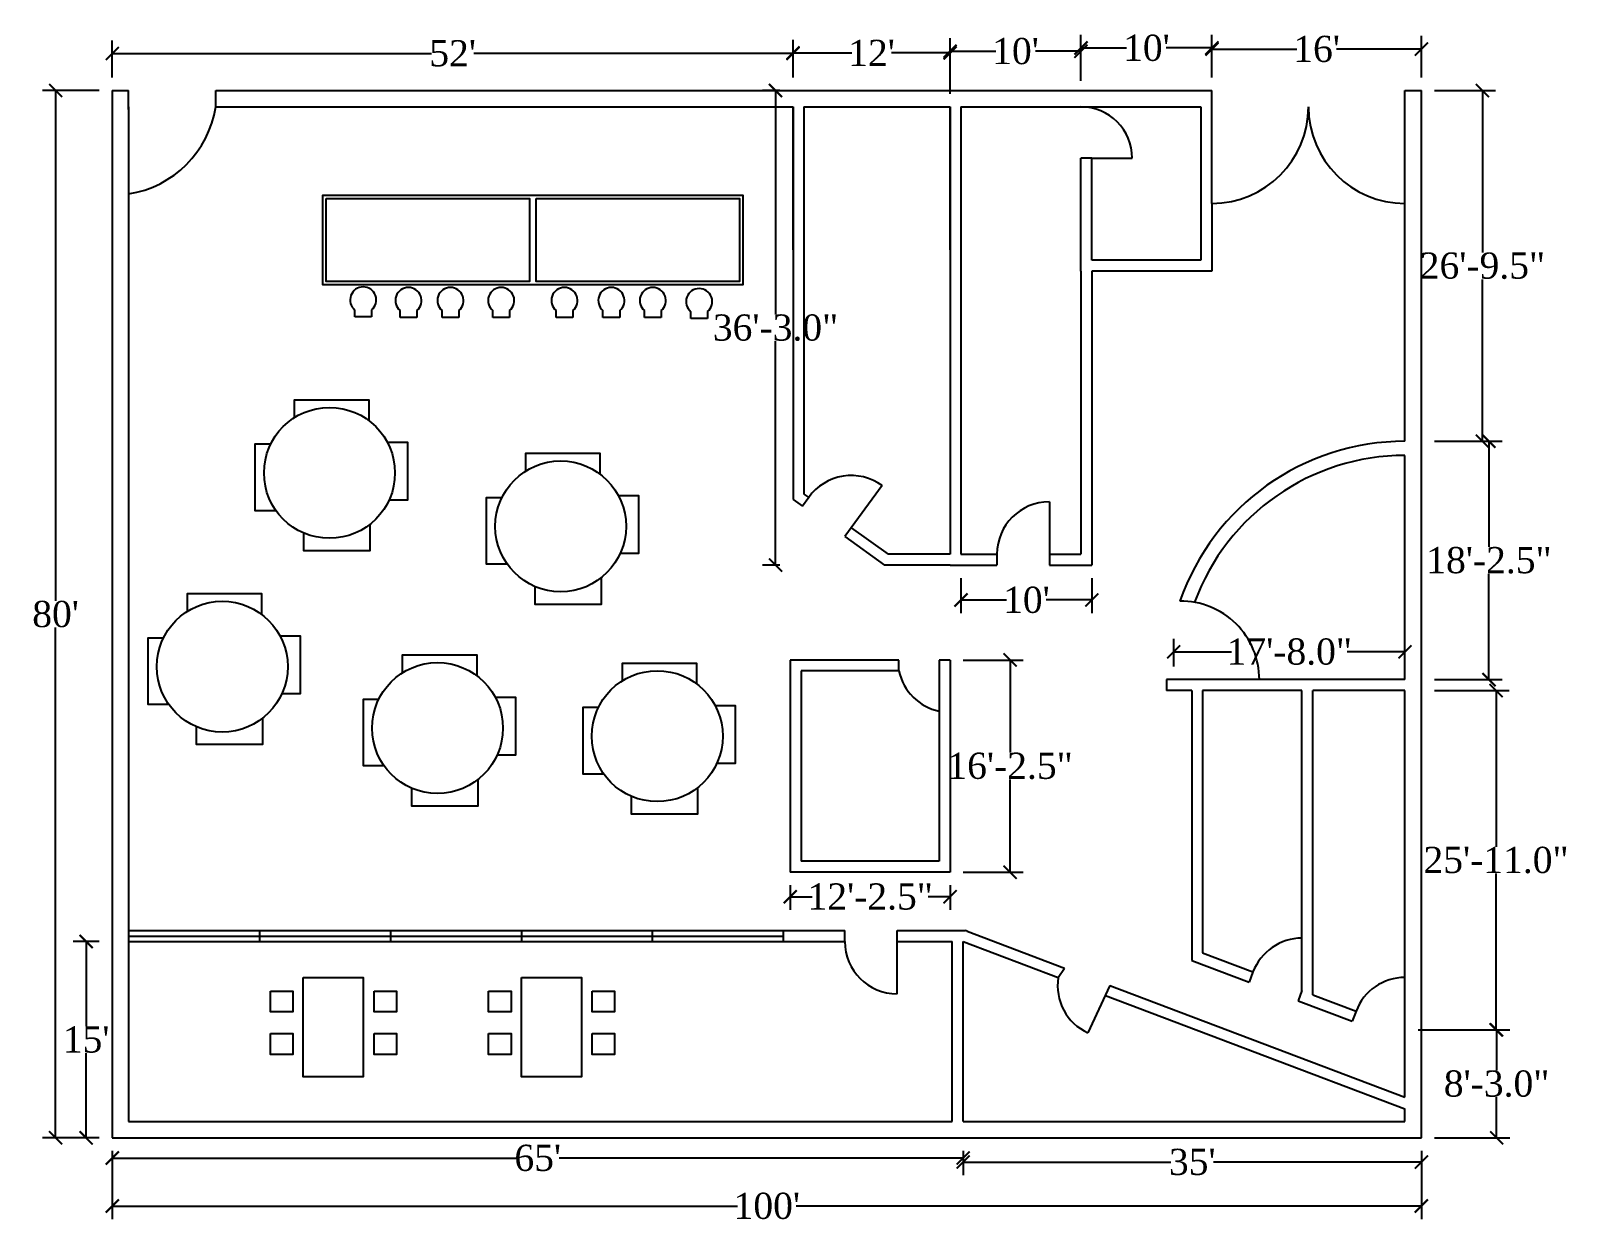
# Model space of a CAD drawing. Header units: inches. Extents: x 79916 to 81327, y -24049 to -22956.
import ezdxf

# ---------------------------------------------------------------- set-up
doc = ezdxf.new("R2010")
doc.units = ezdxf.units.IN
doc.header["$MEASUREMENT"] = 0
doc.styles.get("Standard").update_dxf_attribs({"font": 'times.ttf', "height": 24})
doc.dimstyles.get("Standard").update_dxf_attribs({"dimtxt": 24, "dimasz": 12, "dimexe": 12, "dimexo": 12, "dimgap": 0.09, "dimtad": 0, "dimtih": 1, "dimtoh": 1, "dimdec": 1, "dimzin": 0, "dimdsep": 46, "dimlunit": 3, "dimtxsty": 'Standard', "dimblk": 'ARCHTICK', "dimcen": 0.09, "dimadec": 0, "dimazin": 0, "dimtfac": 1, "dimtdec": 1, "dimtofl": 0, "dimtmove": 0, "dimatfit": 3, "dimldrblk": 'ARCHTICK', "dimfxl": 1, "dimtolj": 1, "dimtzin": 0, "dimarcsym": 0})

# ---------------------------------------------------------------- blocks, each defined once
blk = doc.blocks.new('Slidingdoor')
for p, q in [((80069, -24182), (80189, -24182)), ((80069, -24182), (80069, -24192)), ((80189, -24182), (80189, -24192)), ((80069, -24192), (80189, -24192))]:
    blk.add_line(p, q)
blk = doc.blocks.new('TableChair')
for points in [[(80061.5, -23447.2), (80061.5, -23431), (80129.5, -23431), (80129.5, -23450)], [(80044.6, -23532.8), (80044.6, -23532.8), (80025.5, -23532.8), (80025.5, -23471.5), (80039.7, -23471.5)], [(80146.5, -23469.8), (80165, -23469.8), (80165, -23523), (80148, -23523)], [(80130.5, -23545.2), (80130.5, -23569.5), (80070, -23569.5), (80070, -23553.2)]]:
    blk.add_lwpolyline(points)
blk.add_circle((80093.5, -23498), 60)
blk = doc.blocks.new('chaironly')
for p, q in [((80213.3, -23218.5), (80213.3, -23212.2)), ((80228.7, -23212.2), (80228.7, -23218.5)), ((80228.7, -23218.5), (80213.3, -23218.5))]:
    blk.add_line(p, q)
blk.add_arc((80221, -23203), 12, 310.1009, 230.1944)
blk = doc.blocks.new('_ArchTick')
at = {"color": 0, "linetype": 'ByBlock', "const_width": 0.15}
blk.add_lwpolyline([(-0.5, -0.5), (0.5, 0.5)], dxfattribs=at)
blk = doc.blocks.new('*D40')
at = {"color": 0, "lineweight": -2}
for p, q in [((79979, -23011), (79927, -23011)), ((79939, -23011), (79939, -23478.7)), ((79939, -23971), (79939, -23503.3)), ((79979, -23971), (79927, -23971))]:
    blk.add_line(p, q, dxfattribs=at)
at = {"layer": 'Defpoints', "color": 0}
for p in [(79991, -23011), (79939, -23971), (79991, -23971)]:
    blk.add_point(p, dxfattribs=at)
at = {"color": 0, "lineweight": -2, "xscale": 12, "yscale": 12, "zscale": 12}
for p, rotation in [((79939, -23011), 90), ((79939, -23971), 270)]:
    blk.add_blockref('_ArchTick', p, dxfattribs=dict(at, rotation=rotation))
at = {"color": 0, "insert": (79939, -23491), "char_height": 24, "attachment_point": 5}
blk.add_mtext("\\A1;80'", dxfattribs=at)
blk = doc.blocks.new('*D41')
at = {"color": 0, "lineweight": -2}
for p, q in [((79991, -23983), (79991, -24045.5)), ((81191, -23983), (81191, -24045.5)), ((79991, -24033.5), (80564, -24033.5)), ((81191, -24033.5), (80618, -24033.5))]:
    blk.add_line(p, q, dxfattribs=at)
at = {"layer": 'Defpoints', "color": 0}
for p in [(79991, -23971), (81191, -23971), (81191, -24033.5)]:
    blk.add_point(p, dxfattribs=at)
at = {"color": 0, "lineweight": -2, "xscale": 12, "yscale": 12, "zscale": 12, "rotation": 180}
blk.add_blockref('_ArchTick', (79991, -24033.5), dxfattribs=at)
at = {"color": 0, "lineweight": -2, "xscale": 12, "yscale": 12, "zscale": 12}
blk.add_blockref('_ArchTick', (81191, -24033.5), dxfattribs=at)
at = {"color": 0, "insert": (80591, -24033.5), "char_height": 24, "attachment_point": 5}
blk.add_mtext("\\A1;100'", dxfattribs=at)
blk = doc.blocks.new('*D42')
at = {"color": 0, "lineweight": -2}
for p, q in [((79991, -22999), (79991, -22965)), ((80615, -22999), (80615, -22965)), ((79991, -22977), (80283.6, -22977)), ((80615, -22977), (80322.4, -22977))]:
    blk.add_line(p, q, dxfattribs=at)
at = {"layer": 'Defpoints', "color": 0}
for p in [(80615, -22977), (79991, -23011), (80615, -23011)]:
    blk.add_point(p, dxfattribs=at)
at = {"color": 0, "lineweight": -2, "xscale": 12, "yscale": 12, "zscale": 12, "rotation": 180}
blk.add_blockref('_ArchTick', (79991, -22977), dxfattribs=at)
at = {"color": 0, "lineweight": -2, "xscale": 12, "yscale": 12, "zscale": 12}
blk.add_blockref('_ArchTick', (80615, -22977), dxfattribs=at)
at = {"color": 0, "insert": (80303, -22977), "char_height": 24, "attachment_point": 5}
blk.add_mtext("\\A1;52'", dxfattribs=at)
blk = doc.blocks.new('*D43')
at = {"color": 0, "lineweight": -2}
for p, q in [((79991, -23983), (79991, -24001.5)), ((79991, -23989.5), (80361.5, -23989.5)), ((80771, -23989.5), (80400.5, -23989.5)), ((80771, -23983), (80771, -24001.5))]:
    blk.add_line(p, q, dxfattribs=at)
at = {"layer": 'Defpoints', "color": 0}
for p in [(79991, -23971), (80771, -23971), (80771, -23989.5)]:
    blk.add_point(p, dxfattribs=at)
at = {"color": 0, "lineweight": -2, "xscale": 12, "yscale": 12, "zscale": 12, "rotation": 180}
blk.add_blockref('_ArchTick', (79991, -23989.5), dxfattribs=at)
at = {"color": 0, "lineweight": -2, "xscale": 12, "yscale": 12, "zscale": 12}
blk.add_blockref('_ArchTick', (80771, -23989.5), dxfattribs=at)
at = {"color": 0, "insert": (80381, -23989.5), "char_height": 24, "attachment_point": 5}
blk.add_mtext("\\A1;65'", dxfattribs=at)
blk = doc.blocks.new('*D44')
at = {"color": 0, "lineweight": -2}
for p, q in [((80771, -23993.2), (80771, -24005.2)), ((80771, -23993.2), (80961.5, -23993.2)), ((81191, -23993.2), (81000.5, -23993.2))]:
    blk.add_line(p, q, dxfattribs=at)
at = {"layer": 'Defpoints', "color": 0}
for p in [(80771, -23981.2), (81191, -23993.2), (81191, -23993.2)]:
    blk.add_point(p, dxfattribs=at)
at = {"color": 0, "lineweight": -2, "xscale": 12, "yscale": 12, "zscale": 12, "rotation": 180}
blk.add_blockref('_ArchTick', (80771, -23993.2), dxfattribs=at)
at = {"color": 0, "lineweight": -2, "xscale": 12, "yscale": 12, "zscale": 12}
blk.add_blockref('_ArchTick', (81191, -23993.2), dxfattribs=at)
at = {"color": 0, "insert": (80981, -23993.2), "char_height": 24, "attachment_point": 5}
blk.add_mtext("\\A1;35'", dxfattribs=at)
blk = doc.blocks.new('*D45')
at = {"color": 0, "lineweight": -2}
for p, q in [((80615, -22999), (80615, -22964.5)), ((80759, -23014), (80759, -22964.5)), ((80615, -22976.5), (80668.8, -22976.5)), ((80759, -22976.5), (80705.2, -22976.5))]:
    blk.add_line(p, q, dxfattribs=at)
at = {"layer": 'Defpoints', "color": 0}
for p in [(80759, -22976.5), (80615, -23011), (80759, -23026)]:
    blk.add_point(p, dxfattribs=at)
at = {"color": 0, "lineweight": -2, "xscale": 12, "yscale": 12, "zscale": 12, "rotation": 180}
blk.add_blockref('_ArchTick', (80615, -22976.5), dxfattribs=at)
at = {"color": 0, "lineweight": -2, "xscale": 12, "yscale": 12, "zscale": 12}
blk.add_blockref('_ArchTick', (80759, -22976.5), dxfattribs=at)
at = {"color": 0, "insert": (80687, -22976.5), "char_height": 24, "attachment_point": 5}
blk.add_mtext("\\A1;12'", dxfattribs=at)
blk = doc.blocks.new('*D46')
at = {"color": 0, "lineweight": -2}
for p, q in [((80759, -23002), (80759, -22963)), ((80879, -23002), (80879, -22963)), ((80759, -22975), (80800.8, -22975)), ((80879, -22975), (80837.2, -22975))]:
    blk.add_line(p, q, dxfattribs=at)
at = {"layer": 'Defpoints', "color": 0}
for p in [(80879, -22975), (80759, -23014), (80879, -23014)]:
    blk.add_point(p, dxfattribs=at)
at = {"color": 0, "lineweight": -2, "xscale": 12, "yscale": 12, "zscale": 12, "rotation": 180}
blk.add_blockref('_ArchTick', (80759, -22975), dxfattribs=at)
at = {"color": 0, "lineweight": -2, "xscale": 12, "yscale": 12, "zscale": 12}
blk.add_blockref('_ArchTick', (80879, -22975), dxfattribs=at)
at = {"color": 0, "insert": (80819, -22975), "char_height": 24, "attachment_point": 5}
blk.add_mtext("\\A1;10'", dxfattribs=at)
blk = doc.blocks.new('*D47')
at = {"color": 0, "lineweight": -2}
for p, q in [((80879, -23002), (80879, -22960)), ((80999, -22999), (80999, -22960)), ((80879, -22972), (80920.8, -22972)), ((80999, -22972), (80957.2, -22972))]:
    blk.add_line(p, q, dxfattribs=at)
at = {"layer": 'Defpoints', "color": 0}
for p in [(80999, -22972), (80879, -23014), (80999, -23011)]:
    blk.add_point(p, dxfattribs=at)
at = {"color": 0, "lineweight": -2, "xscale": 12, "yscale": 12, "zscale": 12, "rotation": 180}
blk.add_blockref('_ArchTick', (80879, -22972), dxfattribs=at)
at = {"color": 0, "lineweight": -2, "xscale": 12, "yscale": 12, "zscale": 12}
blk.add_blockref('_ArchTick', (80999, -22972), dxfattribs=at)
at = {"color": 0, "insert": (80939, -22972), "char_height": 24, "attachment_point": 5}
blk.add_mtext("\\A1;10'", dxfattribs=at)
blk = doc.blocks.new('*D48')
at = {"color": 0, "lineweight": -2}
for p, q in [((80999, -22999), (80999, -22961)), ((80999, -22973), (81076.8, -22973)), ((81191, -22973), (81113.2, -22973)), ((81191, -22999), (81191, -22961))]:
    blk.add_line(p, q, dxfattribs=at)
at = {"layer": 'Defpoints', "color": 0}
for p in [(81191, -22973), (80999, -23011), (81191, -23011)]:
    blk.add_point(p, dxfattribs=at)
at = {"color": 0, "lineweight": -2, "xscale": 12, "yscale": 12, "zscale": 12, "rotation": 180}
blk.add_blockref('_ArchTick', (80999, -22973), dxfattribs=at)
at = {"color": 0, "lineweight": -2, "xscale": 12, "yscale": 12, "zscale": 12}
blk.add_blockref('_ArchTick', (81191, -22973), dxfattribs=at)
at = {"color": 0, "insert": (81095, -22973), "char_height": 24, "attachment_point": 5}
blk.add_mtext("\\A1;16'", dxfattribs=at)
blk = doc.blocks.new('*D49')
at = {"color": 0, "lineweight": -2}
for p, q in [((80603, -23011), (80587, -23011)), ((80599, -23011), (80599, -23216.2)), ((80599, -23446), (80599, -23240.8)), ((80603, -23446), (80587, -23446))]:
    blk.add_line(p, q, dxfattribs=at)
at = {"layer": 'Defpoints', "color": 0}
for p in [(80615, -23011), (80599, -23446), (80615, -23446)]:
    blk.add_point(p, dxfattribs=at)
at = {"color": 0, "lineweight": -2, "xscale": 12, "yscale": 12, "zscale": 12}
for p, rotation in [((80599, -23011), 90), ((80599, -23446), 270)]:
    blk.add_blockref('_ArchTick', p, dxfattribs=dict(at, rotation=rotation))
at = {"color": 0, "insert": (80599, -23228.5), "char_height": 24, "attachment_point": 5}
blk.add_mtext('\\A1;36\'-3.0"', dxfattribs=at)
blk = doc.blocks.new('*D51')
at = {"color": 0, "lineweight": -2}
for p, q in [((80771, -23533), (80826, -23533)), ((80814, -23533), (80814, -23617.9)), ((80814, -23727.5), (80814, -23642.6)), ((80771, -23727.5), (80826, -23727.5))]:
    blk.add_line(p, q, dxfattribs=at)
at = {"layer": 'Defpoints', "color": 0}
for p in [(80759, -23533), (80759, -23727.5), (80814, -23727.5)]:
    blk.add_point(p, dxfattribs=at)
at = {"color": 0, "lineweight": -2, "xscale": 12, "yscale": 12, "zscale": 12}
for p, rotation in [((80814, -23533), 90), ((80814, -23727.5), 270)]:
    blk.add_blockref('_ArchTick', p, dxfattribs=dict(at, rotation=rotation))
at = {"color": 0, "insert": (80814, -23630.2), "char_height": 24, "attachment_point": 5}
blk.add_mtext('\\A1;16\'-2.5"', dxfattribs=at)
blk = doc.blocks.new('*D52')
at = {"color": 0, "lineweight": -2}
for p, q in [((80612.5, -23739.5), (80612.5, -23762)), ((80612.5, -23750), (80632.7, -23750)), ((80759, -23750), (80738.8, -23750)), ((80759, -23739.5), (80759, -23762))]:
    blk.add_line(p, q, dxfattribs=at)
at = {"layer": 'Defpoints', "color": 0}
for p in [(80612.5, -23727.5), (80759, -23727.5), (80612.5, -23750)]:
    blk.add_point(p, dxfattribs=at)
at = {"color": 0, "lineweight": -2, "xscale": 12, "yscale": 12, "zscale": 12, "rotation": 180}
blk.add_blockref('_ArchTick', (80612.5, -23750), dxfattribs=at)
at = {"color": 0, "lineweight": -2, "xscale": 12, "yscale": 12, "zscale": 12}
blk.add_blockref('_ArchTick', (80759, -23750), dxfattribs=at)
at = {"color": 0, "insert": (80685.8, -23750), "char_height": 24, "attachment_point": 5}
blk.add_mtext('\\A1;12\'-2.5"', dxfattribs=at)
blk = doc.blocks.new('*D53')
at = {"color": 0, "lineweight": -2}
for p, q in [((79979, -23791), (79955, -23791)), ((79967, -23791), (79967, -23868.7)), ((79967, -23971), (79967, -23893.3)), ((79979, -23971), (79955, -23971))]:
    blk.add_line(p, q, dxfattribs=at)
at = {"layer": 'Defpoints', "color": 0}
for p in [(79991, -23791), (79967, -23971), (79991, -23971)]:
    blk.add_point(p, dxfattribs=at)
at = {"color": 0, "lineweight": -2, "xscale": 12, "yscale": 12, "zscale": 12}
for p, rotation in [((79967, -23791), 90), ((79967, -23971), 270)]:
    blk.add_blockref('_ArchTick', p, dxfattribs=dict(at, rotation=rotation))
at = {"color": 0, "insert": (79967, -23881), "char_height": 24, "attachment_point": 5}
blk.add_mtext("\\A1;15'", dxfattribs=at)
blk = doc.blocks.new('*D54')
at = {"color": 0, "lineweight": -2}
for p, q in [((80964, -23539), (80964, -23513.5)), ((81176, -23539), (81176, -23513.5)), ((80964, -23525.5), (81017, -23525.5)), ((81176, -23525.5), (81123, -23525.5))]:
    blk.add_line(p, q, dxfattribs=at)
at = {"layer": 'Defpoints', "color": 0}
for p in [(81176, -23525.5), (80964, -23551), (81176, -23551)]:
    blk.add_point(p, dxfattribs=at)
at = {"color": 0, "lineweight": -2, "xscale": 12, "yscale": 12, "zscale": 12, "rotation": 180}
blk.add_blockref('_ArchTick', (80964, -23525.5), dxfattribs=at)
at = {"color": 0, "lineweight": -2, "xscale": 12, "yscale": 12, "zscale": 12}
blk.add_blockref('_ArchTick', (81176, -23525.5), dxfattribs=at)
at = {"color": 0, "insert": (81070, -23525.5), "char_height": 24, "attachment_point": 5}
blk.add_mtext('\\A1;17\'-8.0"', dxfattribs=at)
blk = doc.blocks.new('*D55')
at = {"color": 0, "lineweight": -2}
for p, q in [((81203, -23332.5), (81265, -23332.5)), ((81253, -23332.5), (81253, -23429.4)), ((81253, -23551), (81253, -23454.1)), ((81203, -23551), (81265, -23551))]:
    blk.add_line(p, q, dxfattribs=at)
at = {"layer": 'Defpoints', "color": 0}
for p in [(81191, -23332.5), (81253, -23332.5), (81191, -23551)]:
    blk.add_point(p, dxfattribs=at)
at = {"color": 0, "lineweight": -2, "xscale": 12, "yscale": 12, "zscale": 12}
for p, rotation in [((81253, -23332.5), 90), ((81253, -23551), 270)]:
    blk.add_blockref('_ArchTick', p, dxfattribs=dict(at, rotation=rotation))
at = {"color": 0, "insert": (81253, -23441.7), "char_height": 24, "attachment_point": 5}
blk.add_mtext('\\A1;18\'-2.5"', dxfattribs=at)
blk = doc.blocks.new('*D56')
at = {"color": 0, "lineweight": -2}
for p, q in [((81203, -23561), (81271.5, -23561)), ((81259.5, -23561), (81259.5, -23704.2)), ((81259.5, -23872), (81259.5, -23728.8)), ((81188, -23872), (81271.5, -23872))]:
    blk.add_line(p, q, dxfattribs=at)
at = {"layer": 'Defpoints', "color": 0}
for p in [(81191, -23561), (81176, -23872), (81259.5, -23872)]:
    blk.add_point(p, dxfattribs=at)
at = {"color": 0, "lineweight": -2, "xscale": 12, "yscale": 12, "zscale": 12}
for p, rotation in [((81259.5, -23561), 90), ((81259.5, -23872), 270)]:
    blk.add_blockref('_ArchTick', p, dxfattribs=dict(at, rotation=rotation))
at = {"color": 0, "insert": (81259.5, -23716.5), "char_height": 24, "attachment_point": 5}
blk.add_mtext('\\A1;25\'-11.0"', dxfattribs=at)
blk = doc.blocks.new('*D57')
at = {"color": 0, "lineweight": -2}
for p, q in [((81203, -23011), (81259, -23011)), ((81247, -23011), (81247, -23159.4)), ((81247, -23332.5), (81247, -23184.1)), ((81203, -23332.5), (81259, -23332.5))]:
    blk.add_line(p, q, dxfattribs=at)
at = {"layer": 'Defpoints', "color": 0}
for p in [(81191, -23011), (81191, -23332.5), (81247, -23332.5)]:
    blk.add_point(p, dxfattribs=at)
at = {"color": 0, "lineweight": -2, "xscale": 12, "yscale": 12, "zscale": 12}
for p, rotation in [((81247, -23011), 90), ((81247, -23332.5), 270)]:
    blk.add_blockref('_ArchTick', p, dxfattribs=dict(at, rotation=rotation))
at = {"color": 0, "insert": (81247, -23171.7), "char_height": 24, "attachment_point": 5}
blk.add_mtext('\\A1;26\'-9.5"', dxfattribs=at)
blk = doc.blocks.new('*D58')
at = {"color": 0, "lineweight": -2}
for p, q in [((81203, -23872), (81272, -23872)), ((81260, -23872), (81260, -23909.2)), ((81260, -23971), (81260, -23933.8)), ((81203, -23971), (81272, -23971))]:
    blk.add_line(p, q, dxfattribs=at)
at = {"layer": 'Defpoints', "color": 0}
for p in [(81191, -23872), (81191, -23971), (81260, -23971)]:
    blk.add_point(p, dxfattribs=at)
at = {"color": 0, "lineweight": -2, "xscale": 12, "yscale": 12, "zscale": 12}
for p, rotation in [((81260, -23872), 90), ((81260, -23971), 270)]:
    blk.add_blockref('_ArchTick', p, dxfattribs=dict(at, rotation=rotation))
at = {"color": 0, "insert": (81260, -23921.5), "char_height": 24, "attachment_point": 5}
blk.add_mtext('\\A1;8\'-3.0"', dxfattribs=at)
blk = doc.blocks.new('*D59')
at = {"color": 0, "lineweight": -2}
for p, q in [((80769, -23458), (80769, -23490)), ((80889, -23458), (80889, -23490)), ((80769, -23478), (80810.8, -23478)), ((80889, -23478), (80847.2, -23478))]:
    blk.add_line(p, q, dxfattribs=at)
at = {"layer": 'Defpoints', "color": 0}
for p in [(80769, -23446), (80889, -23446), (80769, -23478)]:
    blk.add_point(p, dxfattribs=at)
at = {"color": 0, "lineweight": -2, "xscale": 12, "yscale": 12, "zscale": 12, "rotation": 180}
blk.add_blockref('_ArchTick', (80769, -23478), dxfattribs=at)
at = {"color": 0, "lineweight": -2, "xscale": 12, "yscale": 12, "zscale": 12}
blk.add_blockref('_ArchTick', (80889, -23478), dxfattribs=at)
at = {"color": 0, "insert": (80829, -23478), "char_height": 24, "attachment_point": 5}
blk.add_mtext("\\A1;10'", dxfattribs=at)

msp = doc.modelspace()

# ---------------------------------------------------------------- linework, layer by layer
for p, q in [((79991, -23011), (80006, -23011)), ((79991, -23011), (79991, -23791)), ((80006, -23028.5), (80006, -23011)), ((80085.82, -23026), (80085.82, -23011)), ((80085.82, -23011), (80615, -23011)), ((80615, -23011), (80999, -23011)), ((80999, -23026), (80999, -23011)), ((81176, -23011), (81191, -23011)), ((81176, -23026), (81176, -23011)), ((81191, -23551), (81191, -23011)), ((80006, -23026), (80006, -23781)), ((80085.82, -23026), (80615, -23026)), ((80615, -23157), (80615, -23026)), ((80615, -23026), (80615, -23386)), ((80625, -23026), (80759, -23026)), ((80625, -23026), (80625, -23380.85)), ((80759, -23142.5), (80759, -23026)), ((80759, -23026), (80759, -23436)), ((80769, -23026), (80769, -23436)), ((80769, -23026), (80989, -23026)), ((80989, -23026), (80989, -23166.5)), ((80999, -23114.5), (80999, -23026)), ((81176, -23332.5), (81176, -23026)), ((80879, -23176.5), (80879, -23072.95)), ((80889, -23072.95), (80879, -23072.95)), ((80889, -23166.5), (80889, -23072.95)), ((80889, -23072.95), (80925.95, -23072.95)), ((80999, -23114.5), (80999, -23176.5)), ((80759, -23157), (80759, -23142.5)), ((80989, -23166.5), (80889, -23166.5)), ((80879, -23176.5), (80879, -23436)), ((80999, -23176.5), (80889, -23176.5)), ((80889, -23176.5), (80889, -23446)), ((81176, -23551), (81176, -23345.5)), ((80625, -23380.85), (80629.38, -23383.98)), ((80696.86, -23373.2), (80662.52, -23419.94)), ((80615, -23386), (80623.57, -23392.12)), ((80629.38, -23383.98), (80623.57, -23392.12)), ((80850, -23388), (80850, -23436)), ((80662.52, -23419.94), (80699, -23446)), ((80668.44, -23411.88), (80702.2, -23436)), ((80759, -23436), (80702.2, -23436)), ((80769, -23436), (80802, -23436)), ((80802, -23436), (80802, -23446)), ((80850, -23436), (80850, -23446)), ((80850, -23436), (80879, -23436)), ((80759, -23446), (80699, -23446)), ((80759, -23446), (80802, -23446)), ((80850, -23446), (80879, -23446)), ((80879, -23446), (80889, -23446)), ((80612.5, -23533), (80612.5, -23727.5)), ((80712.05, -23533), (80612.5, -23533)), ((80712.05, -23543), (80712.05, -23533)), ((80759, -23533), (80749, -23533)), ((80749, -23533), (80749, -23717.5)), ((80759, -23533), (80759, -23727.5)), ((80622.5, -23543), (80622.5, -23717.5)), ((80712.05, -23543), (80622.5, -23543)), ((80957.5, -23551), (80957.5, -23561)), ((80970.5, -23551), (80957.5, -23551)), ((81176, -23551), (80970.5, -23551)), ((81191, -23971), (81191, -23551)), ((80980.5, -23561), (80957.5, -23561)), ((80980.5, -23561), (80980.5, -23808.38)), ((80990.5, -23561), (80990.5, -23801.47)), ((81081.55, -23561), (80990.5, -23561)), ((81081.55, -23835.98), (81081.55, -23561)), ((81176, -23561), (81091.55, -23561)), ((81091.55, -23839.77), (81091.55, -23561)), ((81176, -23671), (81176, -23561)), ((81176, -23933.81), (81176, -23671)), ((80749, -23717.5), (80622.5, -23717.5)), ((80759, -23727.5), (80612.5, -23727.5)), ((79991, -23791), (79991, -23971)), ((80006, -23781), (80662.5, -23781)), ((80006, -23786), (80606, -23786)), ((80006, -23791), (80006, -23956)), ((80006, -23791), (80662.5, -23791)), ((80662.5, -23791), (80662.5, -23781)), ((80710.5, -23839), (80710.5, -23781)), ((80710.5, -23781), (80771, -23781)), ((80710.5, -23791), (80761, -23791)), ((80761, -23956), (80761, -23791)), ((80771, -23781), (80772.83, -23781)), ((80771, -23956), (80771, -23791)), ((80771, -23791), (80858.13, -23824.02)), ((80774.54, -23781.65), (80772.83, -23781)), ((80774.54, -23781.65), (80863.98, -23815.55)), ((80990.5, -23801.47), (81036.67, -23818.97)), ((80858.13, -23824.02), (80863.98, -23815.55)), ((80980.5, -23808.38), (81033.13, -23828.32)), ((81036.67, -23818.97), (81033.13, -23828.32)), ((80905.57, -23831.31), (80885.31, -23874.83)), ((80905.57, -23831.31), (81176, -23933.81)), ((80901.34, -23840.4), (81176, -23944.5)), ((81081.55, -23835.98), (81078.01, -23845.33)), ((81078.01, -23845.33), (81127.64, -23864.15)), ((81091.55, -23839.77), (81131.19, -23854.8)), ((81131.19, -23854.8), (81127.64, -23864.15)), ((81176, -23956), (81176, -23944.5)), ((80006, -23956), (80761, -23956)), ((80771, -23956), (81176, -23956)), ((79991, -23971), (80771, -23971)), ((80771, -23971), (81191, -23971))]:
    msp.add_line(p, q)
for points in [[(80376.5, -23189), (80184, -23189), (80184, -23107), (80376.5, -23107)], [(80376.5, -23107), (80569, -23107), (80569, -23189), (80376.5, -23189)]]:
    msp.add_lwpolyline(points)
for points in [[(80187, -23110), (80373.5, -23110), (80373.5, -23186), (80187, -23186)], [(80379.5, -23110), (80566, -23110), (80566, -23186), (80379.5, -23186)], [(80166, -23824), (80221, -23824), (80221, -23915), (80166, -23915)], [(80366, -23824), (80421, -23824), (80421, -23915), (80366, -23915)], [(80136, -23836.5), (80156.5, -23836.5), (80156.5, -23855.5), (80136, -23855.5)], [(80231, -23836.5), (80251.5, -23836.5), (80251.5, -23855.5), (80231, -23855.5)], [(80336, -23836.5), (80356.5, -23836.5), (80356.5, -23855.5), (80336, -23855.5)], [(80431, -23836.5), (80451.5, -23836.5), (80451.5, -23855.5), (80431, -23855.5)], [(80136, -23875.5), (80156.5, -23875.5), (80156.5, -23894.5), (80136, -23894.5)], [(80231, -23875.5), (80251.5, -23875.5), (80251.5, -23894.5), (80231, -23894.5)], [(80336, -23875.5), (80356.5, -23875.5), (80356.5, -23894.5), (80336, -23894.5)], [(80431, -23875.5), (80451.5, -23875.5), (80451.5, -23894.5), (80431, -23894.5)]]:
    msp.add_lwpolyline(points, close=True)
for centre, radius, start, end in [((79991, -23011), 96, 278.9893, 351.0107), ((80879, -23072.95), 46.95, 0, 90), ((80999, -23026), 88.5, 270, 0), ((81176, -23026), 88.5, 180, 270), ((81176, -23551), 218.5, 90, 160.76162), ((81176, -23551), 205.5, 90, 159.82144), ((80668.44, -23411.88), 48, 53.70298, 144.46232), ((80850, -23436), 48, 90, 180), ((80970.5, -23551), 72, 0, 90.63508), ((80759, -23533), 48, 192.0247, 257.9753), ((80710.5, -23791), 48, 180, 270), ((81081.55, -23835.98), 48, 90, 159.24267), ((80905.57, -23831.31), 48, 171.26737, 245.03633), ((81176, -23872), 48, 90, 158.9968)]:
    msp.add_arc(centre, radius, start, end)

# ---------------------------------------------------------------- block references
for name, p in [('chaironly', (0, 0)), ('chaironly', (41.49, -0.5)), ('chaironly', (79.99, -0.5)), ('chaironly', (126.49, -0.5)), ('chaironly', (184.49, -0.5)), ('chaironly', (227.49, -0.5)), ('chaironly', (265.49, -0.5)), ('chaironly', (307.99, -1.5)), ('TableChair', (96.6, 136.53)), ('TableChair', (308.5, 87.5)), ('TableChair', (-1.71, -41.1)), ('TableChair', (195.63, -97.36)), ('TableChair', (397.07, -104.81)), ('Slidingdoor', (-63, 401)), ('Slidingdoor', (57, 401)), ('Slidingdoor', (177, 401)), ('Slidingdoor', (297, 401)), ('Slidingdoor', (417, 401))]:
    msp.add_blockref(name, p)

# ---------------------------------------------------------------- dimensions: what is measured, and where the dimension line sits
for base, p1, p2, picture, middle in [((80879, -22975), (80759, -23014), (80879, -23014), '*D46', (80819, -22975)), ((80999, -22972), (80879, -23014), (80999, -23011), '*D47', (80939, -22972)), ((81191, -22973), (80999, -23011), (81191, -23011), '*D48', (81095, -22973)), ((80615, -22977), (79991, -23011), (80615, -23011), '*D42', (80303, -22977)), ((80759, -22976.5), (80615, -23011), (80759, -23026), '*D45', (80687, -22976.5)), ((80769, -23478), (80889, -23446), (80769, -23446), '*D59', (80829, -23478)), ((81176, -23525.5), (80964, -23551), (81176, -23551), '*D54', (81070, -23525.5)), ((80612.5, -23750), (80759, -23727.5), (80612.5, -23727.5), '*D52', (80685.75, -23750)), ((81191, -24033.5), (79991, -23971), (81191, -23971), '*D41', (80591, -24033.5)), ((80771, -23989.5), (79991, -23971), (80771, -23971), '*D43', (80381, -23989.5)), ((81191, -23993.17), (80771, -23981.17), (81191, -23993.17), '*D44', (80981, -23993.17))]:
    dim = msp.add_linear_dim(base=base, p1=p1, p2=p2, dimstyle='Standard')
    dim.commit()
    dim.dimension.update_dxf_attribs({"geometry": picture, "text_midpoint": middle})
for base, p1, p2, picture, middle in [((79939, -23971), (79991, -23011), (79991, -23971), '*D40', (79939, -23491)), ((80599, -23446), (80615, -23011), (80615, -23446), '*D49', (80599, -23228.5)), ((81247, -23332.5), (81191, -23011), (81191, -23332.5), '*D57', (81247, -23171.75)), ((81253, -23332.5), (81191, -23551), (81191, -23332.5), '*D55', (81253, -23441.75)), ((80814, -23727.5), (80759, -23533), (80759, -23727.5), '*D51', (80814, -23630.25)), ((81259.5, -23872), (81191, -23561), (81176, -23872), '*D56', (81259.5, -23716.5)), ((79967, -23971), (79991, -23791), (79991, -23971), '*D53', (79967, -23881)), ((81260, -23971), (81191, -23872), (81191, -23971), '*D58', (81260, -23921.5))]:
    dim = msp.add_linear_dim(base=base, p1=p1, p2=p2, angle=90, dimstyle='Standard')
    dim.commit()
    dim.dimension.update_dxf_attribs({"geometry": picture, "text_midpoint": middle})

doc.saveas('drawing.dxf')
